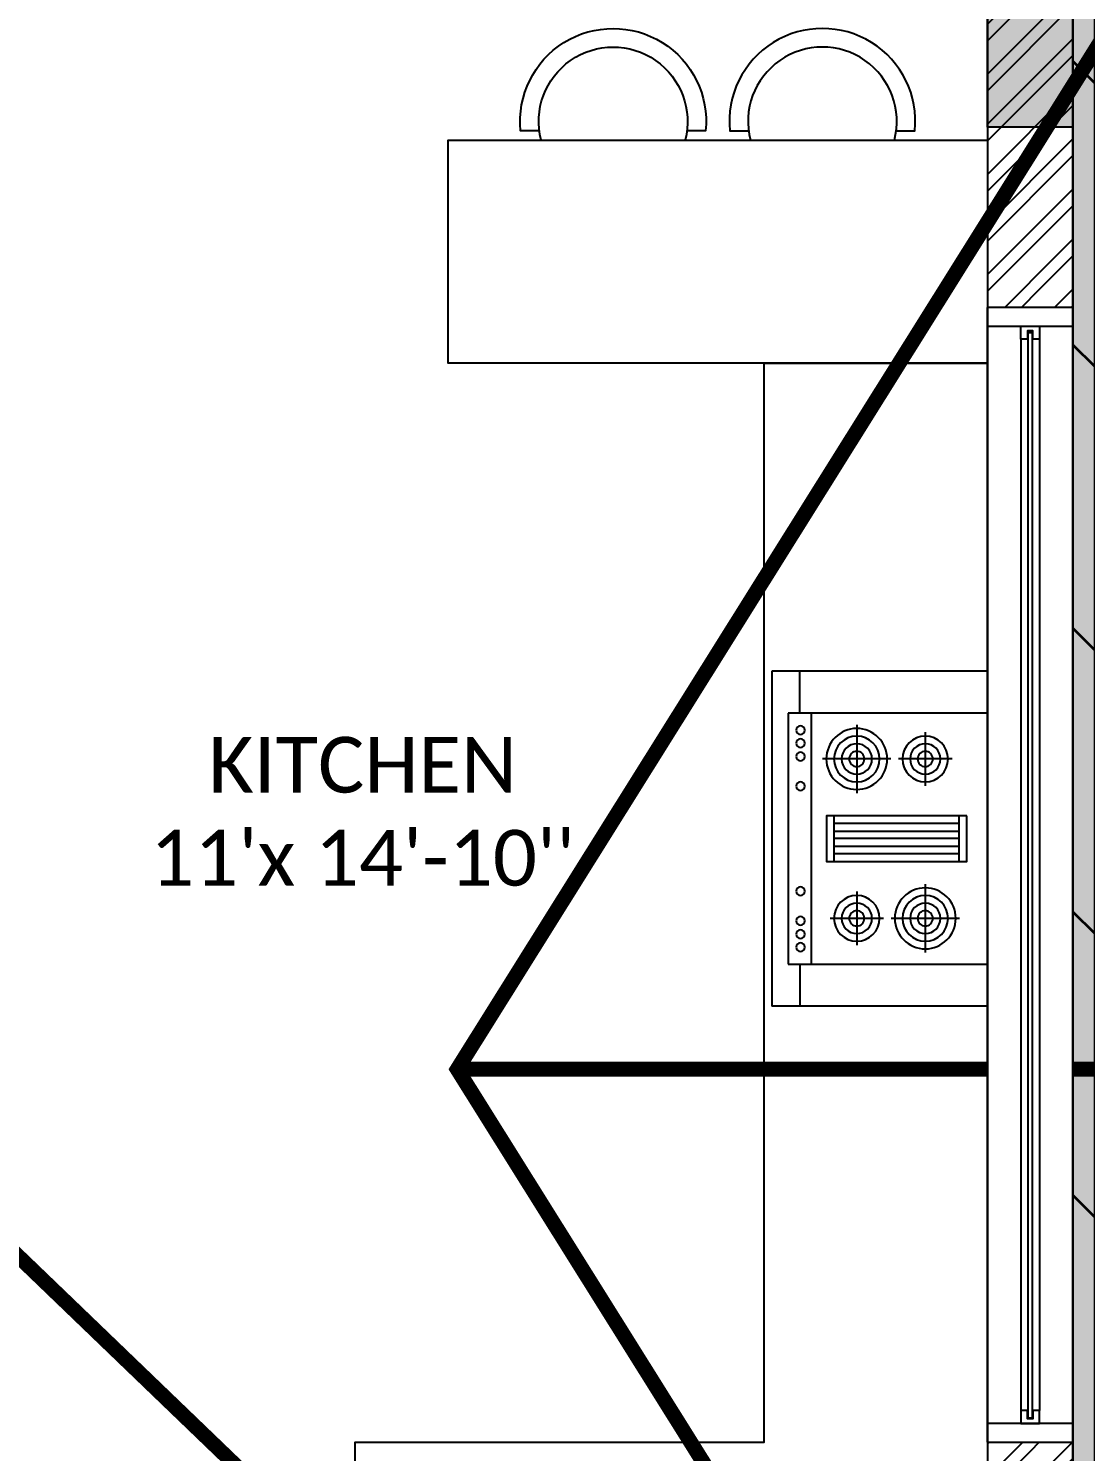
# Model space of a CAD drawing. Header units: millimetres. Extents: x -176651 to 424033, y -469666 to 486614.
# Drawn here: x 232054 to 234896, y 126400 to 130225 of the extents above; entities that cross this region are included whole.
import ezdxf

# ---------------------------------------------------------------- set-up
doc = ezdxf.new("R2010")
doc.units = ezdxf.units.MM
doc.set_wipeout_variables(frame=1)
doc.linetypes.add('1625W-Roof Plan$0$DASHED', pattern=[0.75, 0.5, -0.25])
for name, color, linetype in [('1625_West Villa$0$ad-Elevation 10', 8, 'Continuous'), ('1625_West Villa$0$ad-Furniture', 8, 'Continuous'), ('1625_West Villa$0$ad-Glass Sectionline', 8, 'Continuous'), ('1625_West Villa$0$ad-Text main', 8, 'Continuous'), ('1625_West Villa$0$ad-Verandah', 8, 'Continuous'), ('1625_West Villa$0$ad-Wall', 8, 'Continuous'), ('1625_West Villa$0$ad-Wall hatch', 8, 'Continuous'), ('1625W-Roof Plan$0$ad-Primary Roof', 8, 'Continuous'), ('1625W-Roof Plan$0$ad-Secondary Roof', 8, 'Continuous'), ('1625W_Columns$0$ad-Column', 8, 'Continuous'), ('1625W_Columns$0$ad-Column Hatch', 8, 'Continuous'), ('ad-Plinth', 8, 'Continuous'), ('ad-Road', 8, 'Continuous'), ('ad-Road Hatch', 8, 'Continuous'), ('ad-Verandah', 33, 'Continuous')]:
    doc.layers.add(name, color=color, linetype=linetype)
doc.layers.add('1625_West Villa$0$ad-Landscape', color=8, linetype='Continuous', lineweight=35)
doc.styles.add('1625_West Villa$0$Standard', font='calibril.ttf')

# ---------------------------------------------------------------- blocks, each defined once
blk = doc.blocks.new('A$C4fb60e89')
at = {"layer": 'ad-Road Hatch', "ltscale": 5, "transparency": 33554687}
h = blk.add_hatch(dxfattribs=at)
h.set_pattern_fill('AR-HBONE', color=256, scale=15)
h.set_pattern_definition([(45, (-193247.7, -428758.8), (0, 2155.2615), [4572, -1524]), (135, (-192170.1, -427681.1), (2e-13, 2155.2615), [4572, -1524])])
h.paths.add_polyline_path([(175594.5, -250241), (169177.9, -249341.1), (167473.5, -249057.1), (167473.5, -138693.9), (101313.5, -138693.9), (101313.5, -199953.9), (101307.7, -237994.6), (101040.4, -268291), (101007.7, -280967.7), (101066.4, -293683.6), (101242.5, -311127.2), (100909.9, -319343.6), (100949.1, -333937.5), (100668.7, -366959.6), (100727.3, -390982.9), (100668.7, -404585.6), (100538.2, -420418.5), (100466.5, -428758.8), (92426.2, -427265.5), (92163.5, -427209.5), (92163.5, -321453.9), (24803.5, -321453.9), (24803.5, -412960.5), (15653.5, -411028.6), (15653.5, -321452.2), (-19535.1, -321452.2), (-34427.5, -319476.7), (-65207.4, -315394.6), (-171770.1, -301268.1), (-185853.9, -298333.1), (-193247.7, -296831.5), (-193244, -292907.6), (-191913.8, -285219.4), (-191838.8, -284678.8), (-183397.4, -286393.2), (-169722.9, -289242.8), (-53141.2, -304697.5), (-18730.1, -309262.2), (15653.3, -309262.2), (15653.5, 703.4), (24803.5, 1114.6), (24803.5, -129543.9), (92163.5, -129543.9), (92163.5, 15133.3), (101313.5, 17712.8), (101313.5, -129543.9), (167473.5, -129543.9), (167473.5, 35551.6), (175738, 37855), (175848.8, 28595.3), (175835.8, 25947.4), (175777.1, 14040.5), (175855.3, 2315.8), (175659.7, -18036.1), (175731.4, -34038.6), (175718.4, -46839.2), (175672.7, -63402.4), (175816.2, -82071.9), (175542.3, -106356), (175490.2, -124640.8), (175574.9, -145018.8), (175731.4, -168892), (175796.6, -181268.8), (175796.6, -192667.4), (175744.5, -208200.3), (175829.2, -223276.8), (175887.9, -234871.1)])
h.paths.add_polyline_path([(24803.5, -309263.9), (92163.5, -309263.9), (92163.5, -138693.9), (24803.5, -138693.9)], flags=16)
blk = doc.blocks.new('zw$F00C')
at = {"layer": 'ad-Plinth', "ltscale": 5}
blk.add_lwpolyline([(0, 13620), (12120, 13620), (12120, 0), (0, 0), (0, 4745), (2830, 4745), (2830, 8645), (0, 8645)], close=True, dxfattribs=at)
at = {"layer": 'ad-Verandah', "lineweight": 9}
blk.add_lwpolyline([(6195, 0), (12120, 0), (12120, 8760), (13640, 8760), (13640, 4630), (14550, 4630), (14550, -1210), (6195, -1210)], close=True, dxfattribs=at)
blk = doc.blocks.new('zw$898C')
at = {"layer": 'ad-Plinth', "ltscale": 5}
blk.add_blockref('zw$F00C', (30903.5, -303163.9), dxfattribs=at)
blk = doc.blocks.new('1625_West Villa$0$A$Cf0280c0a')
at = {"layer": '1625_West Villa$0$ad-Furniture'}
for p, q in [((-0.4498, 0), (0.4498, 0)), ((-0.4498, -0.58), (-0.4498, 0)), ((0.4498, -0.58), (0.4498, 0)), ((-0.337, -0.0754), (-0.4498, -0.0754)), ((-0.337, -0.0447), (0.337, -0.0447)), ((-0.337, -0.58), (-0.337, -0.0447)), ((0.337, -0.0447), (0.337, -0.58)), ((0.337, -0.0754), (0.4498, -0.0754)), ((-0.337, -0.1061), (0.337, -0.1061)), ((-0.2142, -0.3207), (-0.2142, -0.137)), ((-0.0614, -0.1674), (0.0614, -0.1674)), ((-0.0409, -0.5039), (-0.0409, -0.1674)), ((-0.0205, -0.1674), (-0.0205, -0.5039)), ((0, -0.5039), (0, -0.1674)), ((0.0205, -0.1674), (0.0205, -0.5039)), ((0.0409, -0.5039), (0.0409, -0.1674)), ((0.2142, -0.3007), (0.2142, -0.157)), ((-0.3061, -0.2288), (-0.1223, -0.2288)), ((0.1423, -0.2288), (0.2861, -0.2288)), ((-0.2142, -0.4849), (-0.2142, -0.3412)), ((0.2142, -0.5049), (0.2142, -0.3212)), ((-0.2861, -0.413), (-0.1423, -0.413)), ((0.1223, -0.413), (0.3061, -0.413)), ((0.0614, -0.5039), (-0.0614, -0.5039)), ((-0.4498, -0.6), (-0.4498, -0.58)), ((0.4498, -0.58), (-0.4498, -0.58)), ((0.4498, -0.6), (-0.4498, -0.6)), ((0.4498, -0.6), (0.4498, -0.58))]:
    blk.add_line(p, q, dxfattribs=at)
blk.add_lwpolyline([(-0.0614, -0.5244), (-0.0614, -0.147), (0.0614, -0.147), (0.0614, -0.5244)], close=True, dxfattribs=at)
for centre, radius in [((-0.2916, -0.0777), 0.0116), ((-0.2569, -0.0777), 0.0116), ((-0.2208, -0.0777), 0.0116), ((-0.1413, -0.0777), 0.0116), ((0.1413, -0.0777), 0.0116), ((0.2208, -0.0777), 0.0116), ((0.2569, -0.0777), 0.0116), ((0.2916, -0.0777), 0.0116), ((-0.2142, -0.2288), 0.0819), ((-0.2142, -0.2288), 0.0614), ((-0.2142, -0.2288), 0.0409), ((0.2142, -0.2288), 0.0614), ((0.2142, -0.2288), 0.0409), ((-0.2142, -0.2288), 0.0205), ((0.2142, -0.2288), 0.0205), ((0.2142, -0.413), 0.0819), ((-0.2142, -0.413), 0.0614), ((-0.2142, -0.413), 0.0409), ((0.2142, -0.413), 0.0614), ((0.2142, -0.413), 0.0409), ((-0.2142, -0.413), 0.0205), ((0.2142, -0.413), 0.0205)]:
    blk.add_circle(centre, radius, dxfattribs=at)
blk = doc.blocks.new('1625_West Villa$0$zw$54AD')
blk.add_lwpolyline([(4.8, 25), (55.1, 25, 1.105542), (-442.4, 25), (-392.1, 25)], format="xyb")
blk.add_arc((-193.6, 50), 200, 345.5225, 194.4775)
blk = doc.blocks.new('1625_West Villa$0$zw$66EE')
at = {"layer": '1625_West Villa$0$ad-Furniture'}
for points in [[(11890, 4330), (11890, 3730), (10440, 3730), (10440, 4330)], [(11290, 3730), (11890, 3730), (11890, 230), (10190, 230), (10190, 830), (11290, 830)]]:
    blk.add_lwpolyline(points, close=True, dxfattribs=at)
at = {"layer": '1625_West Villa$0$ad-Furniture', "xscale": -1}
blk.add_blockref('1625_West Villa$0$zw$54AD', (10690, 4330), dxfattribs=at)
at = {"layer": '1625_West Villa$0$ad-Furniture', "rotation": 359.9999999999998}
blk.add_blockref('1625_West Villa$0$zw$54AD', (11640, 4330), dxfattribs=at)
at = {"layer": '1625_West Villa$0$ad-Furniture', "xscale": -1000, "yscale": 1000, "zscale": 1000, "rotation": 89.99999999999979}
blk.add_blockref('1625_West Villa$0$A$Cf0280c0a', (11310, 2452.3), dxfattribs=at)
blk = doc.blocks.new('1625_West Villa$0$zw$4DB2')
blk.add_wipeout([(0, 3050), (0, 0), (-230, 0), (-230, 3050)]).dxf.layer = '1625_West Villa$0$ad-Elevation 10'
at = {"layer": '1625_West Villa$0$ad-Elevation 10'}
for points in [[(-230, 3000), (0, 3000), (0, 3050), (-230, 3050)], [(-122, 2965), (-140, 2965), (-140, 3000), (-90, 3000), (-90, 2965), (-108, 2965), (-108, 2987), (-122, 2987)], [(-122, 85), (-140, 85), (-140, 50), (-90, 50), (-90, 85), (-108, 85), (-108, 63), (-122, 63)], [(-230, 50), (-230, 0), (0, 0), (0, 50)]]:
    blk.add_lwpolyline(points, close=True, dxfattribs=at)
for points in [[(-230, 0), (-230, 3050)], [(0, 0), (0, 3050)]]:
    blk.add_lwpolyline(points, dxfattribs=at)
at = {"layer": '1625_West Villa$0$ad-Glass Sectionline'}
for points in [[(-140, 2965), (-140, 85)], [(-90, 2965), (-90, 85)]]:
    blk.add_lwpolyline(points, dxfattribs=at)
blk.add_lwpolyline([(-110, 2982.5), (-110, 65), (-120, 65), (-120, 2982.5)], close=True, dxfattribs=at)
blk = doc.blocks.new('1625_West Villa$0$zw$6266')
at = {"layer": '1625_West Villa$0$ad-Wall hatch', "transparency": 33554610}
h = blk.add_hatch(dxfattribs=at)
h.set_pattern_fill('ANSI32', color=256, scale=10)
h.paths.add_polyline_path([(0, 13620), (0, 10305), (230, 10305), (230, 13390), (4880, 13390), (4880, 8645), (7640, 8645), (7640, 8760), (5110, 8760), (5110, 10500), (5760, 10500), (5760, 10615), (5110, 10615), (5110, 13390), (7525, 13390), (7525, 10615), (6560, 10615), (6560, 10500), (7640, 10500), (7640, 13390), (11890, 13390), (11890, 8760), (8540, 8760), (8540, 8645), (11890, 8645), (11890, 230), (10090, 230), (10090, 0), (12120, 0), (12120, 13620)])
at = {"rotation": 359.9999999999999}
blk.add_blockref('1625_West Villa$0$zw$4DB2', (12120, 830), dxfattribs=at)
at = {"layer": '1625_West Villa$0$ad-Wall'}
blk.add_lwpolyline([(11890, 8645), (11890, 230), (10090, 230), (10090, 0), (12120, 0), (12120, 13620)], dxfattribs=at)
blk = doc.blocks.new('1625_West Villa$0$zw$6540')
at = {"layer": '1625_West Villa$0$ad-Text main', "insert": (10210.6, 2525.1), "char_height": 150, "width": 1175.718, "attachment_point": 5, "style": '1625_West Villa$0$Standard', "bg_fill": 2}
blk.add_mtext("KITCHEN\\P11'x 14'-10''", dxfattribs=at)
blk = doc.blocks.new('1625_West Villa$0$zw$6CCD')
at = {"transparency": 33554559}
h = blk.add_hatch(color=43, dxfattribs=at)
h.dxf.hatch_style = 1
h.paths.add_polyline_path([(6195, -13620), (12120, -13620), (12120, -4860), (13640, -4860), (13640, -8990), (14550, -8990), (14550, -14830), (6195, -14830)])
at = {"layer": '1625_West Villa$0$ad-Landscape', "transparency": 33554687}
h = blk.add_hatch(dxfattribs=at)
h.set_pattern_fill('DOLMIT', color=44, scale=10, angle=90)
h.set_pattern_definition([(90, (6195, -14830), (-63.5, 2e-14), []), (135, (6195, -14830), (-127, -127), [89.8026, -179.605])])
h.paths.add_polyline_path([(6195, -13620), (12120, -13620), (12120, -4860), (13640, -4860), (13640, -8990), (14550, -8990), (14550, -14830), (6195, -14830)])
at = {"layer": '1625_West Villa$0$ad-Verandah', "lineweight": 9}
blk.add_lwpolyline([(6195, -13620), (12120, -13620), (12120, -4860), (13640, -4860), (13640, -8990), (14550, -8990), (14550, -14830), (6195, -14830)], close=True, dxfattribs=at)
blk = doc.blocks.new('1625W-Roof Plan$0$A$Ca594aa6c')
at = {"layer": '1625W-Roof Plan$0$ad-Primary Roof', "linetype": '1625W-Roof Plan$0$DASHED', "ltscale": 2, "const_width": 40}
blk.add_lwpolyline([(12570, -15450), (2380, -15450), (7475, -10550)], close=True, dxfattribs=at)
at = {"layer": '1625W-Roof Plan$0$ad-Secondary Roof', "linetype": '1625W-Roof Plan$0$DASHED', "ltscale": 2, "const_width": 40}
blk.add_lwpolyline([(12570, -8425), (10464.6, -11787.5), (12570, -15150), (14850, -15150), (14850, -8425)], close=True, dxfattribs=at)
blk.add_lwpolyline([(14070.7, -11787.5), (10464.6, -11787.5)], dxfattribs=at)
blk = doc.blocks.new('1625W-Roof Plan')
blk.add_blockref('1625W-Roof Plan$0$A$Ca594aa6c', (0, 13620))
blk = doc.blocks.new('1625W_Columns$0$zw$6AA0')
at = {"layer": '1625W_Columns$0$ad-Column Hatch', "transparency": 33554687}
h = blk.add_hatch(color=256, dxfattribs=at)
h.dxf.hatch_style = 1
h.paths.add_polyline_path([(0, -230), (380, -230), (380, 0), (0, 0)])
at = {"layer": '1625W_Columns$0$ad-Column'}
blk.add_lwpolyline([(0, -230), (380, -230), (380, 0), (0, 0)], close=True, dxfattribs=at)
blk = doc.blocks.new('1625W_Columns')
at = {"layer": '1625W_Columns$0$ad-Column', "xscale": -1, "rotation": 270}
blk.add_blockref('1625W_Columns$0$zw$6AA0', (12120, 4365), dxfattribs=at)
blk = doc.blocks.new('1625_West Villa')
at = {"layer": '1625_West Villa$0$ad-Verandah'}
blk.add_blockref('1625_West Villa$0$zw$6CCD', (0, 13620), dxfattribs=at)
at = {"layer": '1625_West Villa$0$ad-Furniture'}
blk.add_blockref('1625_West Villa$0$zw$66EE', (0, 0), dxfattribs=at)
at = {"layer": '1625_West Villa$0$ad-Text main'}
blk.add_blockref('1625_West Villa$0$zw$6540', (0, 0), dxfattribs=at)
blk.add_blockref('1625W-Roof Plan', (0, 0))
blk.add_blockref('1625_West Villa$0$zw$6266', (0, 0))
blk.add_blockref('1625W_Columns', (0, 0))
blk = doc.blocks.new("All Plot's Villa Plans")
at = {"ltscale": 5}
blk.add_blockref('1625_West Villa', (222742.3, 125594.9), dxfattribs=at)

msp = doc.modelspace()

# ---------------------------------------------------------------- block references
at = {"ltscale": 5}
msp.add_blockref("All Plot's Villa Plans", (0, 0), dxfattribs=at)

# ---------------------------------------------------------------- next in the draw order: block references
at = {"layer": 'ad-Road', "ltscale": 5}
msp.add_blockref('A$C4fb60e89', (191838.8, 428758.8), dxfattribs=at)

# ---------------------------------------------------------------- next in the draw order: block references
at = {"ltscale": 5}
msp.add_blockref('zw$898C', (191838.8, 428758.8), dxfattribs=at)

doc.saveas('drawing.dxf')
